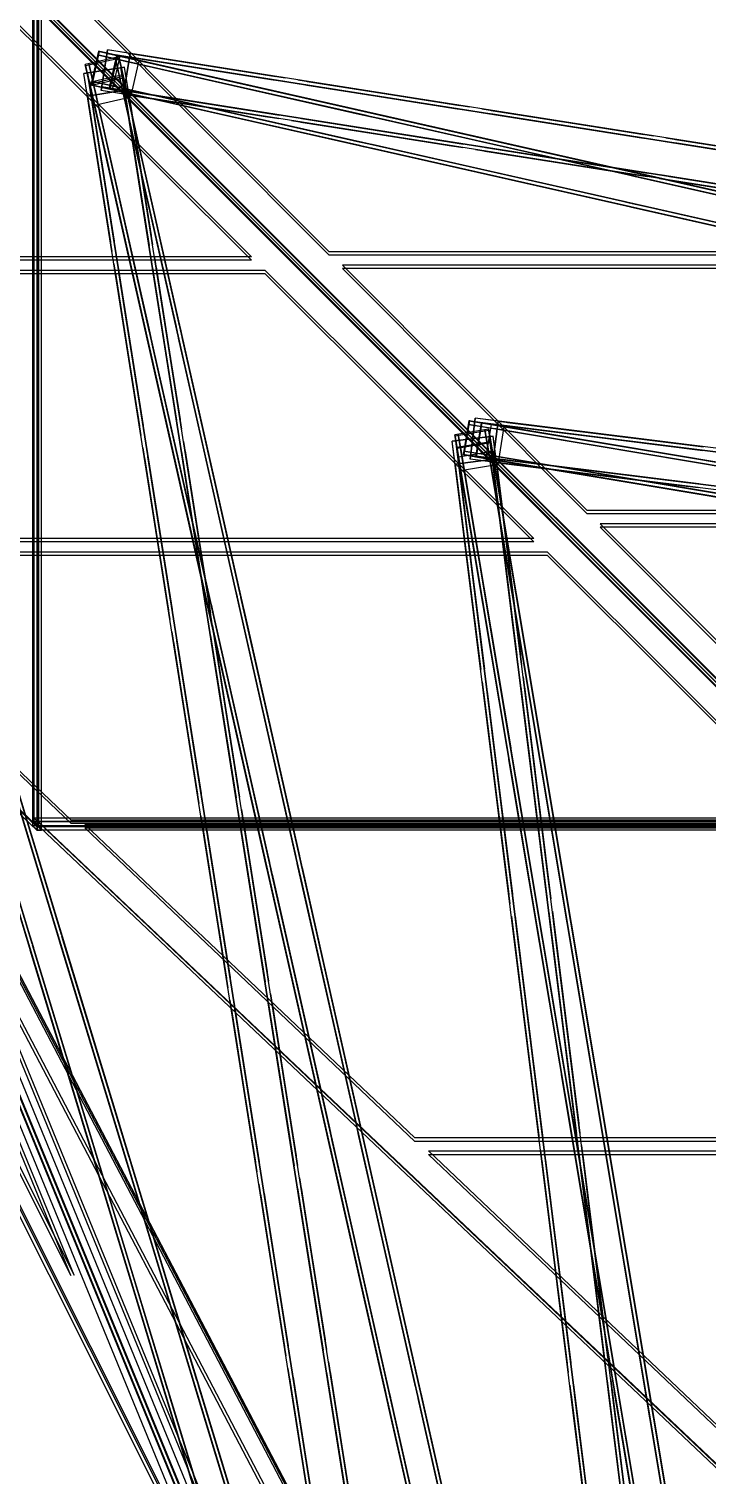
# Model space of a CAD drawing. Header units: millimetres. Extents: x -52000 to 48850, y -48850 to 51750.
# Drawn here: x -31200 to -28238, y 24735 to 31052 of the extents above; entities that cross this region are included whole.
import ezdxf

# ---------------------------------------------------------------- set-up
doc = ezdxf.new("R2010")
doc.units = ezdxf.units.MM
doc.layers.add('D-STR-STRC', color=7, linetype='Continuous', lineweight=25)

msp = doc.modelspace()

# ---------------------------------------------------------------- linework, layer by layer
at = {"layer": 'D-STR-STRC'}
for points in [[(-32861.8, 32974.9), (-32827.3, 32861.4), (-29277.3, 21182.6), (-29311.9, 21296.1)], [(-32846.5, 32979.5), (-32812, 32866), (-29262, 21187.3), (-29296.5, 21300.8)], [(-32990, 32935.9), (-32955.5, 32822.4), (-29405.6, 21143.7), (-29440.1, 21257.2)], [(-32974.7, 32940.6), (-32940.2, 32827.1), (-29390.2, 21148.3), (-29424.8, 21261.8)], [(-35055.1, 31257.2), (-31242.2, 31257.2), (-27552.3, 27567.3), (-31165.2, 27567.3)], [(-35055.1, 31242.2), (-31242.2, 31242.2), (-27552.3, 27552.3), (-31165.2, 27552.3)], [(-34834.4, 31228), (-31402.9, 31228), (-30228.2, 30056.5), (-33602.5, 30056.5)], [(-34834.4, 31213), (-31402.9, 31213), (-30228.2, 30041.4), (-33602.5, 30041.4)], [(-31184.9, 31184.9), (-31184.9, 27572.4), (-27572.4, 27572.4), (-27572.4, 31184.9)], [(-31179.5, 31179.5), (-31179.5, 27590.5), (-31159.5, 27590.5), (-31159.5, 31179.5)], [(-27590.5, 31179.5), (-31179.5, 31179.5), (-26661.6, 26661.6), (-23312.5, 26661.6)], [(-27590.5, 31164.6), (-31179.5, 31164.6), (-26661.6, 26646.6), (-23312.5, 26646.6)], [(-31178.8, 31178.8), (-31178.8, 27591.2), (-27591.2, 27591.2), (-27591.2, 31178.8)], [(-31165.2, 31165.2), (-31165.2, 27552.3), (-31145.2, 27552.3), (-31145.2, 31165.2)], [(-31164.5, 31164.5), (-31164.5, 27553), (-27553, 27553), (-27553, 31164.5)], [(-31158.9, 31158.9), (-31158.9, 27572.3), (-27572.3, 27572.3), (-27572.3, 31158.9)], [(-27755, 31149.7), (-30956.9, 31149.7), (-29890.2, 30079.9), (-26739, 30079.9)], [(-27755, 31134.7), (-30956.9, 31134.7), (-29890.2, 30064.9), (-26739, 30064.9)], [(-30897, 30954), (-30930.1, 30807.6), (-30924.4, 30806.4), (-30891.4, 30952.7)], [(-30897, 30954), (-30930.1, 30807.6), (-30845.5, 30788.5), (-30812.4, 30934.8)], [(-30897, 30954), (-30812.4, 30934.8), (-16919, 27795.1), (-17003.5, 27814.2)], [(-30885.2, 30782.3), (-30857.2, 30960.1), (-30857.2, 30960.1), (-30885.2, 30782.3)], [(-30807.6, 30930.1), (-30954, 30897), (-30952.7, 30891.4), (-30806.4, 30924.4)], [(-30807.6, 30930.1), (-30954, 30897), (-30934.8, 30812.4), (-30788.5, 30845.5)], [(-30954, 30897), (-30934.8, 30812.4), (-27795.1, 16919), (-27814.2, 17003.5)], [(-30938.3, 30900.5), (-30919.2, 30816), (-27779.5, 16922.5), (-27798.6, 17007.1)], [(-30900.5, 30938.3), (-30816, 30919.2), (-16922.5, 27779.5), (-17007.1, 27798.6)], [(-21210.7, 29424.1), (-21210.7, 29424.1), (-30859.7, 30944.3), (-30859.7, 30944.3)], [(-30818.1, 30936.1), (-30851.1, 30789.8), (-30845.5, 30788.5), (-30812.4, 30934.8)], [(-30803.6, 30932.8), (-30836.7, 30786.5), (-30752.1, 30767.4), (-30719, 30913.7)], [(-30823.2, 30926.5), (-30804.1, 30842), (-27664.4, 16948.5), (-27683.5, 17033.1)], [(-30807.6, 30930.1), (-30788.5, 30845.5), (-27648.8, 16952), (-27667.9, 17036.6)], [(-30786.6, 30912.6), (-30733.8, 30900.7), (-29725.9, 30672.9)], [(-30786.5, 30766.8), (-30758.5, 30944.6), (-30758.5, 30944.6), (-30786.5, 30766.8)], [(-30783, 30928.2), (-30730.3, 30916.3), (-29722.4, 30688.5)], [(-30765.1, 30907.7), (-29757.1, 30680), (-29704.4, 30668)], [(-30761.5, 30923.3), (-29753.6, 30695.6), (-29700.9, 30683.6)], [(-30124.3, 30828.5), (-30760.9, 30928.8), (-30760.9, 30928.8)], [(-30121.8, 30844.3), (-30758.5, 30944.6), (-30758.5, 30944.6)], [(-30082.8, 30821.9), (-30082.8, 30821.9), (-30719.5, 30922.2)], [(-30080.3, 30837.7), (-30080.3, 30837.7), (-30717, 30938)], [(-30960.1, 30857.2), (-30782.3, 30885.2), (-30782.3, 30885.2), (-30960.1, 30857.2)], [(-29424.1, 21210.7), (-29424.1, 21210.7), (-30944.3, 30859.7), (-30944.3, 30859.7)], [(-30789.8, 30851.1), (-30936.1, 30818.1), (-30934.8, 30812.4), (-30788.5, 30845.5)], [(-30786.5, 30836.7), (-30932.8, 30803.6), (-30913.7, 30719), (-30767.4, 30752.1)], [(-29278, 21233.7), (-29278, 21233.7), (-30798.1, 30882.8), (-30798.1, 30882.8)], [(-29317.7, 30717.6), (-30026, 30829.2), (-30026, 30829.2)], [(-30944.6, 30758.5), (-30766.8, 30786.5), (-30766.8, 30786.5), (-30944.6, 30758.5)], [(-30930.1, 30807.6), (-30845.5, 30788.5), (-16952, 27648.8), (-17036.6, 27667.9)], [(-30928.2, 30783), (-30916.3, 30730.3), (-30688.5, 29722.4)], [(-30926.5, 30823.2), (-30842, 30804.1), (-16948.5, 27664.4), (-17033.1, 27683.5)], [(-30923.3, 30761.5), (-30695.6, 29753.6), (-30683.6, 29700.9)], [(-30912.6, 30786.6), (-30900.7, 30733.8), (-30672.9, 29725.9)], [(-30907.7, 30765.1), (-30680, 29757.1), (-30668, 29704.4)], [(-21233.7, 29278), (-21233.7, 29278), (-30882.8, 30798.1), (-30882.8, 30798.1)], [(-30816.1, 30781.9), (-30763.4, 30770), (-29755.5, 30542.2)], [(-30812.6, 30797.5), (-30759.9, 30785.6), (-29751.9, 30557.8)], [(-30797.5, 30812.6), (-30785.6, 30759.9), (-30557.8, 29751.9)], [(-30794.6, 30777), (-29786.7, 30549.3), (-29734, 30537.3)], [(-30792.6, 30791.1), (-30564.9, 29783.1), (-30552.9, 29730.4)], [(-30791.1, 30792.6), (-29783.1, 30564.9), (-29730.4, 30552.9)], [(-30149.8, 30666.5), (-30786.5, 30766.8), (-30786.5, 30766.8)], [(-30147.3, 30682.3), (-30784, 30782.6), (-30784, 30782.6)], [(-30682.3, 30147.3), (-30782.6, 30784), (-30782.6, 30784)], [(-30781.9, 30816.1), (-30770, 30763.4), (-30542.2, 29755.5)], [(-30777, 30794.6), (-30549.3, 29786.7), (-30537.3, 29734)], [(-30666.5, 30149.8), (-30766.8, 30786.5), (-30766.8, 30786.5)], [(-30105.8, 30675.7), (-30105.8, 30675.7), (-30742.5, 30776)], [(-29320.2, 30701.8), (-30028.5, 30813.4), (-30028.5, 30813.4)], [(-29278.7, 30695.3), (-29278.7, 30695.3), (-29987, 30806.8)], [(-29276.2, 30711.1), (-29276.2, 30711.1), (-29984.5, 30822.6)], [(-30844.3, 30121.8), (-30944.6, 30758.5), (-30944.6, 30758.5)], [(-30837.7, 30080.3), (-30837.7, 30080.3), (-30938, 30717)], [(-30828.5, 30124.3), (-30928.8, 30760.9), (-30928.8, 30760.9)], [(-30821.9, 30082.8), (-30821.9, 30082.8), (-30922.2, 30719.5)], [(-30675.7, 30105.8), (-30675.7, 30105.8), (-30776, 30742.5)], [(-30659.9, 30108.3), (-30659.9, 30108.3), (-30760.2, 30745)], [(-30108.3, 30659.9), (-30108.3, 30659.9), (-30745, 30760.2)], [(-28513.6, 30590.9), (-29221.9, 30702.5), (-29221.9, 30702.5)], [(-29345.7, 30539.8), (-30054, 30651.4), (-30054, 30651.4)], [(-29343.2, 30555.6), (-30051.5, 30667.2), (-30051.5, 30667.2)], [(-29304.2, 30533.3), (-29304.2, 30533.3), (-30012.5, 30644.8)], [(-29301.8, 30549.1), (-29301.8, 30549.1), (-30010, 30660.6)], [(-29696.5, 30666.2), (-29643.8, 30654.3), (-28568.1, 30411.3)], [(-29692.9, 30681.9), (-29640.2, 30669.9), (-28564.6, 30426.9)], [(-29675, 30661.4), (-28599.3, 30418.3), (-28546.6, 30406.4)], [(-29671.4, 30677), (-28595.8, 30433.9), (-28543.1, 30422)], [(-28516.1, 30575.1), (-29224.4, 30686.7), (-29224.4, 30686.7)], [(-28474.6, 30568.6), (-28474.6, 30568.6), (-29182.9, 30680.2)], [(-28472.1, 30584.4), (-28472.1, 30584.4), (-29180.4, 30696)], [(-27709.5, 30464.2), (-28417.8, 30575.8), (-28417.8, 30575.8)], [(-29726, 30535.5), (-29673.3, 30523.6), (-28597.7, 30280.6)], [(-29722.5, 30551.1), (-29669.8, 30539.2), (-28594.2, 30296.2)], [(-29704.5, 30530.7), (-28628.9, 30287.6), (-28576.2, 30275.7)], [(-29701, 30546.3), (-28625.4, 30303.2), (-28572.6, 30291.3)], [(-28541.6, 30413.1), (-29249.9, 30524.7), (-29249.9, 30524.7)], [(-28539.2, 30428.9), (-29247.4, 30540.5), (-29247.4, 30540.5)], [(-28500.2, 30406.6), (-28500.2, 30406.6), (-29208.4, 30518.2)], [(-28497.7, 30422.4), (-28497.7, 30422.4), (-29205.9, 30534)], [(-27712, 30448.4), (-28420.3, 30560), (-28420.3, 30560)], [(-27670.5, 30441.9), (-27670.5, 30441.9), (-28378.8, 30553.5)], [(-27668.1, 30457.7), (-27668.1, 30457.7), (-28376.3, 30569.3)], [(-28538.7, 30404.6), (-28486, 30392.7), (-27410.4, 30149.6)], [(-28535.2, 30420.2), (-28482.4, 30408.3), (-27406.8, 30165.2)], [(-28517.2, 30399.7), (-27441.6, 30156.7), (-27388.8, 30144.8)], [(-28513.6, 30415.3), (-27438, 30172.3), (-27385.3, 30160.4)], [(-27737.6, 30286.4), (-28445.8, 30398), (-28445.8, 30398)], [(-27735.1, 30302.2), (-28443.3, 30413.8), (-28443.3, 30413.8)], [(-27696.1, 30279.9), (-27696.1, 30279.9), (-28404.3, 30391.5)], [(-27693.6, 30295.7), (-27693.6, 30295.7), (-28401.8, 30407.3)], [(-28568.2, 30273.9), (-28515.5, 30262), (-27439.9, 30018.9)], [(-28564.7, 30289.5), (-28512, 30277.6), (-27436.4, 30034.5)], [(-28546.7, 30269), (-27471.1, 30026), (-27418.4, 30014.1)], [(-28543.2, 30284.6), (-27467.6, 30041.6), (-27414.9, 30029.7)], [(-30717.6, 29317.7), (-30829.2, 30026), (-30829.2, 30026)], [(-30701.8, 29320.2), (-30813.4, 30028.5), (-30813.4, 30028.5)], [(-30555.6, 29343.2), (-30667.2, 30051.5), (-30667.2, 30051.5)], [(-30549.1, 29301.8), (-30549.1, 29301.8), (-30660.6, 30010)], [(-30539.8, 29345.7), (-30651.4, 30054), (-30651.4, 30054)], [(-30533.3, 29304.2), (-30533.3, 29304.2), (-30644.8, 30012.5)], [(-26682.3, 30020.2), (-29830.6, 30020.2), (-28763.9, 28950.4), (-25666.3, 28950.4)], [(-26682.3, 30005.2), (-29830.6, 30005.2), (-28763.9, 28935.4), (-25666.3, 28935.4)], [(-33541.1, 29998.1), (-30169.6, 29998.1), (-28994.9, 28826.5), (-32309.2, 28826.5)], [(-33541.1, 29983), (-30169.6, 29983), (-28994.9, 28811.5), (-32309.2, 28811.5)], [(-30711.1, 29276.2), (-30711.1, 29276.2), (-30822.6, 29984.5)], [(-30695.3, 29278.7), (-30695.3, 29278.7), (-30806.8, 29987)], [(-30681.9, 29692.9), (-30669.9, 29640.2), (-30426.9, 28564.6)], [(-30666.2, 29696.5), (-30654.3, 29643.8), (-30411.3, 28568.1)], [(-30551.1, 29722.5), (-30539.2, 29669.8), (-30296.2, 28594.2)], [(-30546.3, 29701), (-30303.2, 28625.4), (-30291.3, 28572.6)], [(-30535.5, 29726), (-30523.6, 29673.3), (-30280.6, 28597.7)], [(-30530.7, 29704.5), (-30287.6, 28628.9), (-30275.7, 28576.2)], [(-30677, 29671.4), (-30433.9, 28595.8), (-30422, 28543.1)], [(-30661.4, 29675), (-30418.3, 28599.3), (-30406.4, 28546.6)], [(-29278.2, 29340.4), (-29302.9, 29192.5), (-29299, 29191.8), (-29274.3, 29339.8)], [(-29278.2, 29340.4), (-29302.9, 29192.5), (-29245, 29182.8), (-29220.3, 29330.7)], [(-29280.8, 29324.6), (-29222.9, 29315), (-12694.7, 26554.1), (-12752.6, 26563.8)], [(-29278.2, 29340.4), (-29220.3, 29330.7), (-12692, 26569.9), (-12749.9, 26579.6)], [(-29272.7, 29172.3), (-29250.5, 29350.9), (-29250.5, 29350.9), (-29272.7, 29172.3)], [(-16968.6, 27804.9), (-16968.6, 27804.9), (-29252.4, 29335), (-29252.4, 29335)], [(-29224.1, 29331.4), (-29248.9, 29183.4), (-29245, 29182.8), (-29220.3, 29330.7)], [(-29181.5, 29324.2), (-29206.2, 29176.3), (-29148.3, 29166.6), (-29123.6, 29314.6)], [(-29173.5, 29159.9), (-29151.2, 29338.5), (-29151.2, 29338.5), (-29173.5, 29159.9)], [(-29167.4, 29321.9), (-29131.3, 29315.9), (-27909.2, 29111.7)], [(-28297.8, 29216.1), (-29153.2, 29322.7), (-29153.2, 29322.7)], [(-28295.8, 29232), (-29151.2, 29338.5), (-29151.2, 29338.5)], [(-29141.8, 29317.6), (-27919.7, 29113.5), (-27883.6, 29107.5)], [(-28256.1, 29210.9), (-28256.1, 29210.9), (-29111.5, 29317.5)], [(-28254.1, 29226.8), (-28254.1, 29226.8), (-29109.6, 29333.4)], [(-30428.9, 28539.2), (-30540.5, 29247.4), (-30540.5, 29247.4)], [(-30413.1, 28541.6), (-30524.7, 29249.9), (-30524.7, 29249.9)], [(-29350.9, 29250.5), (-29172.3, 29272.7), (-29172.3, 29272.7), (-29350.9, 29250.5)], [(-29192.5, 29302.9), (-29340.4, 29278.2), (-29339.8, 29274.3), (-29191.8, 29299)], [(-29192.5, 29302.9), (-29340.4, 29278.2), (-29330.7, 29220.3), (-29182.8, 29245)], [(-29340.4, 29278.2), (-29330.7, 29220.3), (-26569.9, 12692), (-26579.6, 12749.9)], [(-27804.9, 16968.6), (-27804.9, 16968.6), (-29335, 29252.4), (-29335, 29252.4)], [(-29183.4, 29248.9), (-29331.4, 29224.1), (-29330.7, 29220.3), (-29182.8, 29245)], [(-29324.6, 29280.8), (-29315, 29222.9), (-26554.1, 12694.7), (-26563.8, 12752.6)], [(-29208.2, 29300.3), (-29198.6, 29242.4), (-26437.7, 12714.1), (-26447.4, 12772)], [(-29192.5, 29302.9), (-29182.8, 29245), (-26421.9, 12716.7), (-26431.6, 12774.6)], [(-27658.1, 16986.9), (-27658.1, 16986.9), (-29188.2, 29270.7), (-29188.2, 29270.7)], [(-29170, 29306.1), (-29133.9, 29300.1), (-27911.8, 29095.9)], [(-29144.5, 29301.8), (-27922.4, 29097.7), (-27886.3, 29091.7)], [(-30590.9, 28513.6), (-30702.5, 29221.9), (-30702.5, 29221.9)], [(-30575.1, 28516.1), (-30686.7, 29224.4), (-30686.7, 29224.4)], [(-30568.6, 28474.6), (-30568.6, 28474.6), (-30680.2, 29182.9)], [(-30422.4, 28497.7), (-30422.4, 28497.7), (-30534, 29205.9)], [(-30406.6, 28500.2), (-30406.6, 28500.2), (-30518.2, 29208.4)], [(-29176.3, 29206.2), (-29324.2, 29181.5), (-29314.6, 29123.6), (-29166.6, 29148.3)], [(-29302.9, 29192.5), (-29245, 29182.8), (-12716.7, 26421.9), (-12774.6, 26431.6)], [(-29300.3, 29208.2), (-29242.4, 29198.6), (-12714.1, 26437.7), (-12772, 26447.4)], [(-16986.9, 27658.1), (-16986.9, 27658.1), (-29270.7, 29188.2), (-29270.7, 29188.2)], [(-29189.7, 29189.5), (-29183.7, 29153.4), (-28979.6, 27931.2)], [(-29189.5, 29189.7), (-29153.4, 29183.7), (-27931.2, 28979.6)], [(-29173.9, 29192.1), (-29167.9, 29156), (-28963.8, 27933.9)], [(-29163.9, 29185.5), (-27941.8, 28981.3), (-27905.7, 28975.3)], [(-30584.4, 28472.1), (-30584.4, 28472.1), (-30696, 29180.4)], [(-29338.5, 29151.2), (-29159.9, 29173.5), (-29159.9, 29173.5), (-29338.5, 29151.2)], [(-29232, 28295.8), (-29338.5, 29151.2), (-29338.5, 29151.2)], [(-29216.1, 28297.8), (-29322.7, 29153.2), (-29322.7, 29153.2)], [(-29321.9, 29167.4), (-29315.9, 29131.3), (-29111.7, 27909.2)], [(-29317.6, 29141.8), (-29113.5, 27919.7), (-29107.5, 27883.6)], [(-29306.1, 29170), (-29300.1, 29133.9), (-29095.9, 27911.8)], [(-29301.8, 29144.5), (-29097.7, 27922.4), (-29091.7, 27886.3)], [(-29192.1, 29173.9), (-29156, 29167.9), (-27933.9, 28963.8)], [(-29185.5, 29163.9), (-28981.3, 27941.8), (-28975.3, 27905.7)], [(-29069.2, 28316.1), (-29175.8, 29171.5), (-29175.8, 29171.5)], [(-28318, 29053.4), (-29173.5, 29159.9), (-29173.5, 29159.9)], [(-28316.1, 29069.2), (-29171.5, 29175.8), (-29171.5, 29175.8)], [(-29064.1, 28274.4), (-29064.1, 28274.4), (-29170.6, 29129.8)], [(-29169.7, 29166.5), (-28965.5, 27944.4), (-28959.5, 27908.3)], [(-29166.5, 29169.7), (-27944.4, 28965.5), (-27908.3, 28959.5)], [(-29053.4, 28318), (-29159.9, 29173.5), (-29159.9, 29173.5)], [(-29048.2, 28276.4), (-29048.2, 28276.4), (-29154.7, 29131.8)], [(-28276.4, 29048.2), (-28276.4, 29048.2), (-29131.8, 29154.7)], [(-28274.4, 29064.1), (-28274.4, 29064.1), (-29129.8, 29170.6)], [(-29226.8, 28254.1), (-29226.8, 28254.1), (-29333.4, 29109.6)], [(-29210.9, 28256.1), (-29210.9, 28256.1), (-29317.5, 29111.5)], [(-25609.6, 28890.7), (-28704.4, 28890.7), (-27637.6, 27820.9), (-24593.6, 27820.9)], [(-25609.6, 28875.7), (-28704.4, 28875.7), (-27637.6, 27806), (-24593.6, 27806)], [(-32264.5, 28842), (-32563.2, 28503.6), (-30147.5, 23683.3)], [(-32249.3, 28843.3), (-32548, 28504.9), (-30132.3, 23684.6)], [(-32264.5, 28842.1), (-30147.5, 23683.4), (-29737.3, 24021.8)], [(-32249.3, 28843.3), (-30132.3, 23684.6), (-29722.1, 24022.9)], [(-32247.8, 28768.1), (-28936.3, 28768.1), (-27761.6, 27596.5), (-31015.9, 27596.5)], [(-32247.8, 28753.1), (-28936.3, 28753.1), (-27761.6, 27581.5), (-31015.9, 27581.5)], [(-32262.6, 28640.1), (-32438.2, 28441.1), (-31017.8, 25606.8)], [(-32247.4, 28641.3), (-32423, 28442.4), (-31002.6, 25608.1)], [(-30289.5, 28564.7), (-30277.6, 28512), (-30034.5, 27436.4)], [(-30273.9, 28568.2), (-30262, 28515.5), (-30018.9, 27439.9)], [(-30420.2, 28535.2), (-30408.3, 28482.4), (-30165.2, 27406.8)], [(-30415.3, 28513.6), (-30172.3, 27438), (-30160.4, 27385.3)], [(-30404.6, 28538.7), (-30392.7, 28486), (-30149.6, 27410.4)], [(-30399.7, 28517.2), (-30156.7, 27441.6), (-30144.8, 27388.8)], [(-30284.6, 28543.2), (-30041.6, 27467.6), (-30029.7, 27414.9)], [(-30269, 28546.7), (-30026, 27471.1), (-30014.1, 27418.4)], [(-30302.2, 27735.1), (-30413.8, 28443.3), (-30413.8, 28443.3)], [(-30286.4, 27737.6), (-30398, 28445.8), (-30398, 28445.8)], [(-30464.2, 27709.5), (-30575.8, 28417.8), (-30575.8, 28417.8)], [(-30457.7, 27668.1), (-30457.7, 27668.1), (-30569.3, 28376.3)], [(-30448.4, 27712), (-30560, 28420.3), (-30560, 28420.3)], [(-30441.9, 27670.5), (-30441.9, 27670.5), (-30553.5, 28378.8)], [(-30295.7, 27693.6), (-30295.7, 27693.6), (-30407.3, 28401.8)], [(-30279.9, 27696.1), (-30279.9, 27696.1), (-30391.5, 28404.3)], [(-29104.5, 27272.1), (-29220, 28199.5), (-29220, 28199.5)], [(-29088.6, 27274.1), (-29204.1, 28201.5), (-29204.1, 28201.5)], [(-28941.7, 27292.4), (-29057.3, 28219.8), (-29057.3, 28219.8)], [(-28936.5, 27250.7), (-28936.5, 27250.7), (-29052.1, 28178.1)], [(-28925.9, 27294.4), (-29041.4, 28221.8), (-29041.4, 28221.8)], [(-28920.7, 27252.7), (-28920.7, 27252.7), (-29036.2, 28180.1)], [(-29099.3, 27230.5), (-29099.3, 27230.5), (-29214.8, 28157.9)], [(-29083.4, 27232.4), (-29083.4, 27232.4), (-29198.9, 28159.8)], [(-31366.9, 28057), (-31345.4, 27986.2), (-31073.1, 27090.3)], [(-31351.6, 28061.6), (-31330.1, 27990.9), (-31057.8, 27095)], [(-31346.6, 28045.1), (-31074.3, 27149.2), (-31052.7, 27078.4)], [(-31490.1, 28001.5), (-31217.8, 27105.6), (-31196.3, 27034.8)], [(-31479.8, 28022.6), (-31458.3, 27951.9), (-31186, 27056)], [(-31474.8, 28006.1), (-31202.5, 27110.2), (-31181, 27039.5)], [(-31361.9, 28040.4), (-31089.6, 27144.5), (-31068.1, 27073.8)], [(-29103.5, 27860.1), (-29097.5, 27824), (-28881.7, 26531.8)], [(-29087.8, 27862.8), (-29081.7, 27826.7), (-28865.9, 26534.4)], [(-28971.4, 27882.2), (-28965.3, 27846.1), (-28749.5, 26553.9)], [(-28967.1, 27856.7), (-28751.2, 26564.4), (-28745.2, 26528.3)], [(-28955.6, 27884.9), (-28949.6, 27848.8), (-28733.7, 26556.5)], [(-28951.3, 27859.3), (-28735.5, 26567.1), (-28729.4, 26531)], [(-29099.3, 27834.6), (-28883.4, 26542.4), (-28877.4, 26506.3)], [(-29083.5, 27837.2), (-28867.6, 26545), (-28861.6, 26508.9)], [(-31179.5, 27605.6), (-27590.5, 27605.6), (-23312.5, 23327.6), (-26661.6, 23327.6)], [(-30337.5, 26905.5), (-30449.1, 27613.7), (-30449.1, 27613.7)], [(-30321.7, 26908), (-30433.3, 27616.2), (-30433.3, 27616.2)], [(-30175.5, 26931), (-30287.1, 27639.3), (-30287.1, 27639.3)], [(-30159.7, 26933.5), (-30271.3, 27641.7), (-30271.3, 27641.7)], [(-31179.5, 27590.5), (-27590.5, 27590.5), (-23312.5, 23312.5), (-26661.6, 23312.5)], [(-30956.7, 27577.1), (-27754.9, 27577.1), (-26381.6, 26208), (-29514.9, 26208)], [(-30956.7, 27562), (-27754.9, 27562), (-26381.6, 26192.9), (-29514.9, 26192.9)], [(-30331, 26864), (-30331, 26864), (-30442.6, 27572.2)], [(-30315.2, 26866.5), (-30315.2, 26866.5), (-30426.8, 27574.7)], [(-30169, 26889.5), (-30169, 26889.5), (-30280.6, 27597.8)], [(-30153.2, 26892), (-30153.2, 26892), (-30264.8, 27600.3)], [(-30158.6, 27377.4), (-30146.7, 27324.7), (-29903.6, 26249)], [(-30153.7, 27355.9), (-29910.6, 26280.2), (-29898.7, 26227.5)], [(-30143, 27380.9), (-30131, 27328.2), (-29888, 26252.6)], [(-30138.1, 27359.4), (-29895, 26283.8), (-29883.1, 26231.1)], [(-30027.9, 27406.9), (-30015.9, 27354.2), (-29772.9, 26278.6)], [(-30023, 27385.4), (-29779.9, 26309.8), (-29768, 26257.1)], [(-30012.3, 27410.4), (-30000.3, 27357.7), (-29757.3, 26282.1)], [(-30007.4, 27388.9), (-29764.3, 26313.3), (-29752.4, 26260.6)], [(-31526, 27244.6), (-30145.3, 23880.1), (-29877.8, 24100.8)], [(-31510.8, 27245.8), (-30130.1, 23881.3), (-29862.6, 24101.9)], [(-28977, 26248.5), (-29092.5, 27175.9), (-29092.5, 27175.9)], [(-28961.1, 26250.5), (-29076.6, 27177.9), (-29076.6, 27177.9)], [(-28814.2, 26268.8), (-28929.7, 27196.1), (-28929.7, 27196.1)], [(-28798.4, 26270.7), (-28913.9, 27198.1), (-28913.9, 27198.1)], [(-28971.8, 26206.8), (-28971.8, 26206.8), (-29087.3, 27134.2)], [(-28955.9, 26208.8), (-28955.9, 26208.8), (-29071.4, 27136.2)], [(-28809, 26227.1), (-28809, 26227.1), (-28924.6, 27154.5)], [(-28793.2, 26229.1), (-28793.2, 26229.1), (-28908.7, 27156.4)], [(-31199.3, 27044.8), (-31177.8, 26974), (-30905.5, 26078.1)], [(-31184, 27049.4), (-31162.5, 26978.7), (-30890.1, 26082.8)], [(-31071.1, 27083.7), (-31049.6, 27013), (-30777.2, 26117.1)], [(-31066.1, 27067.2), (-30793.7, 26171.3), (-30772.2, 26100.6)], [(-31055.8, 27088.4), (-31034.3, 27017.6), (-30761.9, 26121.7)], [(-31050.7, 27071.9), (-30778.4, 26176), (-30756.9, 26105.2)], [(-31194.3, 27028.2), (-30921.9, 26132.3), (-30900.4, 26061.6)], [(-31179, 27032.9), (-30906.6, 26137), (-30885.1, 26066.2)], [(-30210.9, 26101.4), (-30322.5, 26809.6), (-30322.5, 26809.6)], [(-30195.1, 26103.9), (-30306.6, 26812.1), (-30306.6, 26812.1)], [(-30048.9, 26126.9), (-30160.4, 26835.2), (-30160.4, 26835.2)], [(-30042.3, 26085.4), (-30042.3, 26085.4), (-30153.9, 26793.7)], [(-30033.1, 26129.4), (-30144.6, 26837.7), (-30144.6, 26837.7)], [(-30026.5, 26087.9), (-30026.5, 26087.9), (-30138.1, 26796.2)], [(-30204.3, 26059.9), (-30204.3, 26059.9), (-30315.9, 26768.2)], [(-30188.5, 26062.4), (-30188.5, 26062.4), (-30300.1, 26770.6)], [(-28873.5, 26482.8), (-28867.4, 26446.7), (-28651.6, 25154.5)], [(-28857.7, 26485.4), (-28851.7, 26449.3), (-28635.8, 25157.1)], [(-28741.3, 26504.9), (-28735.3, 26468.8), (-28519.4, 25176.5)], [(-28737, 26479.3), (-28521.2, 25187.1), (-28515.1, 25151)], [(-28725.5, 26507.5), (-28719.5, 26471.4), (-28503.6, 25179.2)], [(-28721.3, 26482), (-28505.4, 25189.7), (-28499.4, 25153.6)], [(-28869.2, 26457.2), (-28653.3, 25165), (-28647.3, 25128.9)], [(-28853.4, 26459.9), (-28637.6, 25167.6), (-28631.5, 25131.5)], [(-29896.9, 26219.6), (-29885, 26166.9), (-29641.9, 25091.3)], [(-29881.3, 26223.1), (-29869.4, 26170.4), (-29626.3, 25094.8)], [(-29766.2, 26249.1), (-29754.3, 26196.4), (-29511.2, 25120.8)], [(-29761.4, 26227.6), (-29518.3, 25152), (-29506.4, 25099.3)], [(-29750.6, 26252.6), (-29738.7, 26199.9), (-29495.6, 25124.3)], [(-29745.7, 26231.1), (-29502.7, 25155.5), (-29490.8, 25102.8)], [(-29892.1, 26198.1), (-29649, 25122.5), (-29637.1, 25069.7)], [(-29876.5, 26201.6), (-29633.4, 25126), (-29621.5, 25073.3)], [(-29455, 26151.1), (-26324.6, 26151.1), (-24951.3, 24782), (-28013.2, 24782)], [(-28849.5, 25224.8), (-28965, 26152.2), (-28965, 26152.2)], [(-28833.6, 25226.8), (-28949.1, 26154.2), (-28949.1, 26154.2)], [(-28686.7, 25245.1), (-28802.2, 26172.5), (-28802.2, 26172.5)], [(-28670.8, 25247.1), (-28786.4, 26174.5), (-28786.4, 26174.5)], [(-30775.2, 26110.5), (-30753.7, 26039.7), (-30481.4, 25143.8)], [(-30770.2, 26094), (-30497.9, 25198.1), (-30476.4, 25127.3)], [(-30759.9, 26115.1), (-30738.4, 26044.4), (-30466.1, 25148.5)], [(-30754.9, 26098.6), (-30482.6, 25202.7), (-30461.1, 25132)], [(-29455, 26136.1), (-26324.6, 26136.1), (-24951.3, 24766.9), (-28013.2, 24766.9)], [(-28844.3, 25183.2), (-28844.3, 25183.2), (-28959.8, 26110.5)], [(-28828.4, 25185.1), (-28828.4, 25185.1), (-28943.9, 26112.5)], [(-28681.5, 25203.4), (-28681.5, 25203.4), (-28797, 26130.8)], [(-28665.7, 25205.4), (-28665.7, 25205.4), (-28781.2, 26132.8)], [(-30903.5, 26071.5), (-30881.9, 26000.8), (-30609.6, 25104.9)], [(-30898.4, 26055), (-30626.1, 25159.1), (-30604.6, 25088.4)], [(-30888.1, 26076.2), (-30866.6, 26005.4), (-30594.3, 25109.5)], [(-30883.1, 26059.7), (-30610.8, 25163.8), (-30589.3, 25093)], [(-29922.2, 25322.8), (-30033.8, 26031.1), (-30033.8, 26031.1)], [(-29906.4, 25325.3), (-30018, 26033.6), (-30018, 26033.6)], [(-30084.2, 25297.3), (-30195.8, 26005.6), (-30195.8, 26005.6)], [(-30077.6, 25255.8), (-30077.6, 25255.8), (-30189.2, 25964.1)], [(-30068.4, 25299.8), (-30180, 26008), (-30180, 26008)], [(-30061.8, 25258.3), (-30061.8, 25258.3), (-30173.4, 25966.6)], [(-29915.6, 25281.3), (-29915.6, 25281.3), (-30027.2, 25989.6)], [(-29899.8, 25283.8), (-29899.8, 25283.8), (-30011.4, 25992.1)], [(-29941.7, 24495.7), (-30053.3, 25204), (-30053.3, 25204)], [(-29795.5, 24518.7), (-29907.1, 25227), (-29907.1, 25227)], [(-29779.7, 24521.2), (-29891.3, 25229.5), (-29891.3, 25229.5)], [(-30464.1, 25141.9), (-30442.6, 25071.2), (-30170.3, 24175.3)], [(-29957.5, 24493.2), (-30069.1, 25201.5), (-30069.1, 25201.5)], [(-29951, 24451.7), (-29951, 24451.7), (-30062.6, 25160)], [(-29935.2, 24454.2), (-29935.2, 24454.2), (-30046.7, 25162.5)], [(-29789, 24477.2), (-29789, 24477.2), (-29900.5, 25185.5)], [(-29773.2, 24479.7), (-29773.2, 24479.7), (-29884.7, 25188)], [(-28559.2, 24221.5), (-28674.7, 25148.8), (-28674.7, 25148.8)], [(-28543.3, 24223.4), (-28658.9, 25150.8), (-28658.9, 25150.8)], [(-30607.6, 25098.3), (-30586.1, 25027.5), (-30313.8, 24131.6)], [(-30602.6, 25081.8), (-30330.3, 24185.9), (-30308.8, 24115.1)], [(-30592.3, 25102.9), (-30570.8, 25032.2), (-30298.5, 24136.3)], [(-30587.3, 25086.4), (-30315, 24190.5), (-30293.5, 24119.8)], [(-30479.4, 25137.3), (-30457.9, 25066.5), (-30185.6, 24170.6)], [(-30474.4, 25120.8), (-30202.1, 24224.9), (-30180.6, 24154.1)], [(-30459.1, 25125.4), (-30186.8, 24229.5), (-30165.3, 24158.8)], [(-29504.6, 25091.3), (-29492.7, 25038.6), (-29249.6, 23963)], [(-29489, 25094.9), (-29477.1, 25042.1), (-29234, 23966.5)], [(-28722, 24201.2), (-28837.5, 25128.6), (-28837.5, 25128.6)], [(-28716.8, 24159.5), (-28716.8, 24159.5), (-28832.3, 25086.9)], [(-28706.1, 24203.2), (-28821.6, 25130.6), (-28821.6, 25130.6)], [(-28700.9, 24161.5), (-28700.9, 24161.5), (-28816.4, 25088.9)], [(-28554, 24179.8), (-28554, 24179.8), (-28669.5, 25107.2)], [(-28538.1, 24181.8), (-28538.1, 24181.8), (-28653.7, 25109.1)], [(-28643.4, 25105.4), (-28637.4, 25069.3), (-28421.5, 23777.1)], [(-28639.1, 25079.9), (-28423.3, 23787.7), (-28417.2, 23751.6)], [(-28627.6, 25108.1), (-28621.6, 25072), (-28405.7, 23779.7)], [(-28623.3, 25082.5), (-28407.5, 23790.3), (-28401.5, 23754.2)], [(-28511.2, 25127.5), (-28505.2, 25091.4), (-28289.3, 23799.2)], [(-28507, 25102), (-28291.1, 23809.7), (-28285.1, 23773.6)], [(-28495.4, 25130.2), (-28489.4, 25094.1), (-28273.6, 23801.8)], [(-28491.2, 25104.6), (-28275.3, 23812.4), (-28269.3, 23776.3)], [(-29635.3, 25061.8), (-29623.4, 25009.1), (-29380.3, 23933.5)], [(-29630.4, 25040.3), (-29387.3, 23964.7), (-29375.4, 23912)], [(-29619.7, 25065.3), (-29607.8, 25012.6), (-29364.7, 23937)], [(-29614.8, 25043.8), (-29371.7, 23968.2), (-29359.8, 23915.5)], [(-29499.7, 25069.8), (-29256.6, 23994.2), (-29244.7, 23941.5)], [(-29484.1, 25073.3), (-29241, 23997.7), (-29229.1, 23945)]]:
    msp.add_lwpolyline(points, close=True, dxfattribs=at)
for points in [[(-32846.5, 32979.5), (-29296.5, 21300.8)], [(-32844.2, 32972), (-29294.2, 21293.2)], [(-32990, 32935.9), (-29440.1, 21257.2)], [(-32987.7, 32928.3), (-29437.8, 21249.6)], [(-32814.3, 32873.6), (-29264.3, 21194.8)], [(-32812, 32866), (-29262, 21187.3)], [(-32957.8, 32830), (-29407.9, 21151.2)], [(-32955.5, 32822.4), (-29405.6, 21143.7)], [(-35055.1, 31242.2), (-31165.2, 27552.3)], [(-35035.1, 31242.2), (-31145.2, 27552.3)], [(-31262.2, 31242.2), (-27572.3, 27552.3)], [(-31242.2, 31242.2), (-27552.3, 27552.3)], [(-31179.5, 31179.5), (-26661.6, 26661.6)], [(-31159.5, 31179.5), (-26641.6, 26661.6)], [(-30897, 30954), (-17003.5, 27814.2)], [(-30897, 30954), (-30803.6, 30932.8)], [(-30891.4, 30952.7), (-16997.9, 27812.9)], [(-21208.2, 29440), (-30857.2, 30960.1)], [(-30758.5, 30944.6), (-30857.2, 30960.1)], [(-30954, 30897), (-27814.2, 17003.5)], [(-30954, 30897), (-30932.8, 30803.6)], [(-30952.7, 30891.4), (-27812.9, 16997.9)], [(-30818.1, 30936.1), (-16924.6, 27796.4)], [(-30812.4, 30934.8), (-16919, 27795.1)], [(-30812.4, 30934.8), (-30719, 30913.7)], [(-30807.6, 30930.1), (-27667.9, 17036.6)], [(-30807.6, 30930.1), (-30786.5, 30836.7)], [(-30806.4, 30924.4), (-27666.6, 17031)], [(-29440, 21208.2), (-30960.1, 30857.2)], [(-30944.6, 30758.5), (-30960.1, 30857.2)], [(-30789.8, 30851.1), (-27650.1, 16957.7)], [(-30788.5, 30845.5), (-27648.8, 16952)], [(-30788.5, 30845.5), (-30767.4, 30752.1)], [(-29262.1, 21236.2), (-30782.3, 30885.2)], [(-30766.8, 30786.5), (-30782.3, 30885.2)], [(-30936.1, 30818.1), (-27796.4, 16924.6)], [(-30934.8, 30812.4), (-27795.1, 16919)], [(-30934.8, 30812.4), (-30913.7, 30719)], [(-30930.1, 30807.6), (-17036.6, 27667.9)], [(-30930.1, 30807.6), (-30836.7, 30786.5)], [(-30924.4, 30806.4), (-17031, 27666.6)], [(-21236.2, 29262.1), (-30885.2, 30782.3)], [(-30786.5, 30766.8), (-30885.2, 30782.3)], [(-30851.1, 30789.8), (-16957.7, 27650.1)], [(-30845.5, 30788.5), (-16952, 27648.8)], [(-30845.5, 30788.5), (-30752.1, 30767.4)], [(-29278.2, 29340.4), (-12749.9, 26579.6)], [(-29278.2, 29340.4), (-29181.5, 29324.2)], [(-29274.3, 29339.8), (-12746.1, 26578.9)], [(-16966.7, 27820.8), (-29250.5, 29350.9)], [(-29151.2, 29338.5), (-29250.5, 29350.9)], [(-29224.1, 29331.4), (-12695.9, 26570.5)], [(-29220.3, 29330.7), (-12692, 26569.9)], [(-29220.3, 29330.7), (-29123.6, 29314.6)], [(-27820.8, 16966.7), (-29350.9, 29250.5)], [(-29338.5, 29151.2), (-29350.9, 29250.5)], [(-29340.4, 29278.2), (-26579.6, 12749.9)], [(-29340.4, 29278.2), (-29324.2, 29181.5)], [(-29339.8, 29274.3), (-26578.9, 12746.1)], [(-29192.5, 29302.9), (-26431.6, 12774.6)], [(-29192.5, 29302.9), (-29176.3, 29206.2)], [(-29191.8, 29299), (-26431, 12770.8)], [(-29183.4, 29248.9), (-26422.6, 12720.6)], [(-27642.2, 16988.9), (-29172.3, 29272.7)], [(-29159.9, 29173.5), (-29172.3, 29272.7)], [(-29331.4, 29224.1), (-26570.5, 12695.9)], [(-29330.7, 29220.3), (-26569.9, 12692)], [(-29330.7, 29220.3), (-29314.6, 29123.6)], [(-29302.9, 29192.5), (-12774.6, 26431.6)], [(-29302.9, 29192.5), (-29206.2, 29176.3)], [(-29299, 29191.8), (-12770.8, 26431)], [(-29248.9, 29183.4), (-12720.6, 26422.6)], [(-29245, 29182.8), (-12716.7, 26421.9)], [(-29245, 29182.8), (-29148.3, 29166.6)], [(-29182.8, 29245), (-26421.9, 12716.7)], [(-29182.8, 29245), (-29166.6, 29148.3)], [(-16988.9, 27642.2), (-29272.7, 29172.3)], [(-29173.5, 29159.9), (-29272.7, 29172.3)], [(-32263.1, 28886), (-30146, 23727.3)], [(-32232.7, 28888.4), (-30115.6, 23729.7)], [(-32254.6, 28837.3), (-29727.8, 24018.2)], [(-32249.3, 28843.3), (-29722.1, 24022.9)], [(-32281.2, 28797), (-30164.1, 23638.3)], [(-32250.8, 28799.3), (-30133.7, 23640.7)], [(-32548, 28504.9), (-30132.3, 23684.6)], [(-32542.7, 28510.9), (-30126.6, 23689.2)], [(-31184.9, 27572.4), (-31164.5, 27553)], [(-31179.5, 27590.5), (-26661.6, 23312.5)], [(-31178.8, 27591.2), (-31158.9, 27572.3)], [(-31159.5, 27590.5), (-26641.6, 23312.5)]]:
    msp.add_lwpolyline(points, dxfattribs=at)

doc.saveas('drawing.dxf')
